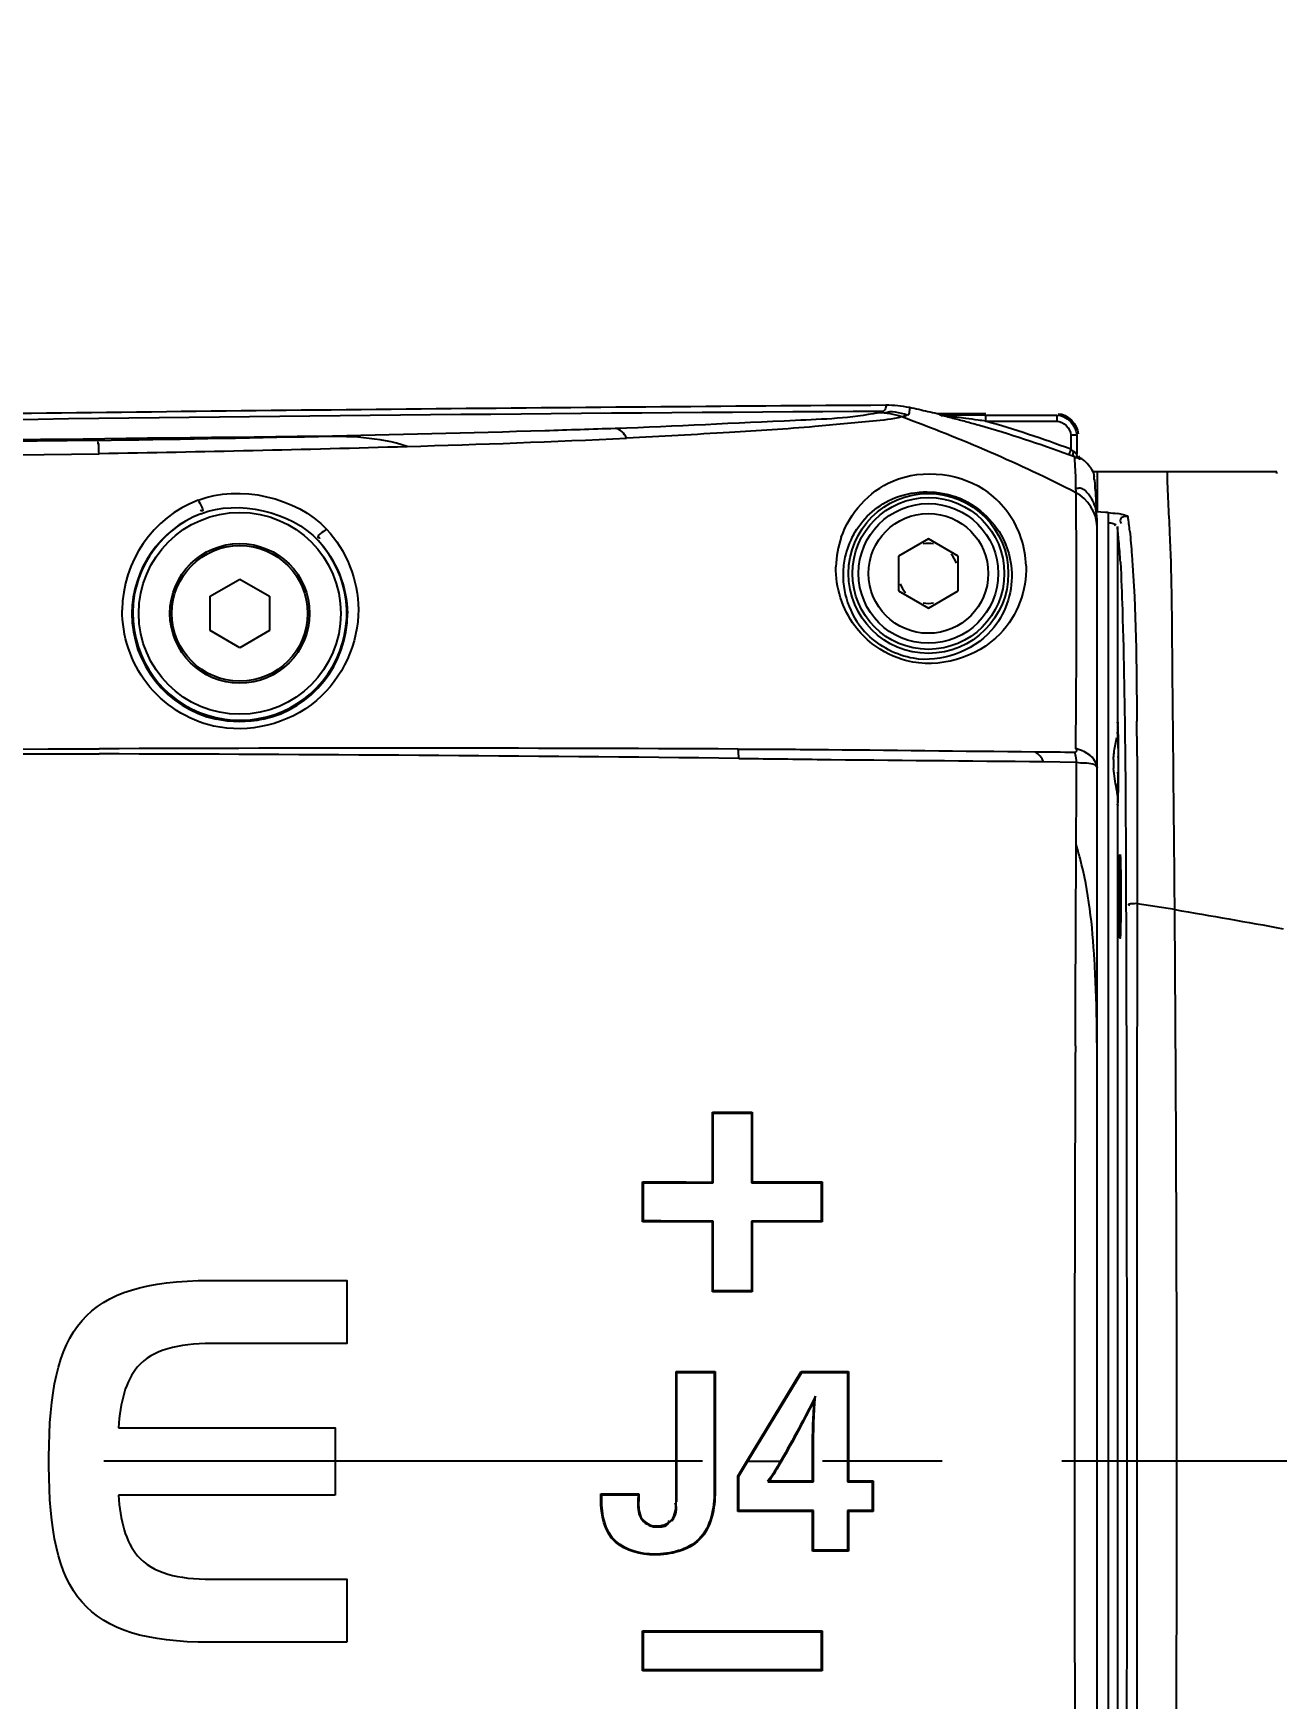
# Model space of a CAD drawing. Header units: millimetres. Extents: x 4086 to 8300, y 123 to 1549.
# Drawn here: x 7658.06 to 7673.64, y 1225.53 to 1246.4 of the extents above; entities that cross this region are included whole.
import ezdxf

# ---------------------------------------------------------------- set-up
doc = ezdxf.new("R2010")
doc.units = ezdxf.units.MM
doc.linetypes.add('CENTER', pattern=[0.6, 0.375, -0.075, 0.075, -0.075])
for name, color, linetype in [('中心线', 7, 'Continuous'), ('外形图', 7, 'Continuous'), ('尺寸标注', 7, 'Continuous'), ('运动范围', 7, 'Continuous')]:
    doc.layers.add(name, color=color, linetype=linetype)
doc.styles.add('思源黑', font='SourceHanSansCN-Normal.ttf')
doc.dimstyles.new('尺寸标注_1_4比例', dxfattribs={"dimtxt": 7, "dimasz": 6, "dimexe": 2, "dimexo": 1.5, "dimgap": 1, "dimtad": 1, "dimdec": 1, "dimlfac": 4, "dimdsep": 46, "dimtxsty": '思源黑', "dimcen": 0.09, "dimadec": 0, "dimazin": 0, "dimtp": 0.01, "dimtm": 0.01, "dimtfac": 1, "dimtdec": 1, "dimtofl": 0, "dimtmove": 0, "dimatfit": 3, "dimfxl": 1, "dimtolj": 1, "dimarcsym": 0})

# ---------------------------------------------------------------- blocks, each defined once
blk = doc.blocks.new('*D979')
at = {"layer": 'Defpoints', "color": 0}
for p in [(7610.4, 1344.288), (7715.4, 1247.025), (7610.4, 1243.103)]:
    blk.add_point(p, dxfattribs=at)
at = {"layer": '尺寸标注', "color": 0, "lineweight": -2}
for p, q in [((7610.4, 1244.603), (7610.4, 1346.288)), ((7715.4, 1248.525), (7715.4, 1346.288)), ((7709.4, 1344.288), (7616.4, 1344.288))]:
    blk.add_line(p, q, dxfattribs=at)
at = {"layer": '尺寸标注', "color": 0}
for points in [[(7616.4, 1345.288), (7616.4, 1343.288), (7610.4, 1344.288)], [(7709.4, 1343.288), (7709.4, 1345.288), (7715.4, 1344.288)]]:
    blk.add_solid(points, dxfattribs=at)
at = {"layer": '尺寸标注', "color": 0, "insert": (7662.9, 1348.912), "char_height": 7, "attachment_point": 5, "style": '思源黑'}
blk.add_mtext('\\A1;420', dxfattribs=at)
blk = doc.blocks.new('*D986')
at = {"layer": 'Defpoints', "color": 0}
for p in [(7460.272, 1323.983), (7715.4, 1323.983), (7637.619, 925.251)]:
    blk.add_point(p, dxfattribs=at)
at = {"layer": '尺寸标注', "color": 0, "lineweight": -2}
for p, q in [((7713.9, 1323.983), (7458.272, 1323.983)), ((7460.272, 931.251), (7460.272, 1317.983)), ((7636.119, 925.251), (7458.272, 925.251))]:
    blk.add_line(p, q, dxfattribs=at)
at = {"layer": '尺寸标注', "color": 0}
for points in [[(7461.272, 1317.983), (7459.272, 1317.983), (7460.272, 1323.983)], [(7459.272, 931.251), (7461.272, 931.251), (7460.272, 925.251)]]:
    blk.add_solid(points, dxfattribs=at)
at = {"layer": '尺寸标注', "color": 0, "insert": (7455.648, 1124.617), "char_height": 7, "attachment_point": 5, "rotation": 90, "style": '思源黑'}
blk.add_mtext('\\A1;1594.9', dxfattribs=at)

msp = doc.modelspace()

# ---------------------------------------------------------------- linework, layer by layer
at = {"layer": '中心线', "linetype": 'CENTER', "ltscale": 20}
msp.add_line((7738.4473, 1228.5081), (7582.2503, 1228.5081), dxfattribs=at)
at = {"layer": '外形图'}
for p, q in [((7669.9929, 1241.6331), (7669.3846, 1241.6331)), ((7669.3906, 1241.6313), (7669.3846, 1241.6331)), ((7669.5066, 1241.6156), (7669.4434, 1241.615)), ((7669.5217, 1241.6158), (7669.5066, 1241.6156)), ((7669.907, 1241.6169), (7669.7657, 1241.6167)), ((7669.9929, 1241.6169), (7669.907, 1241.6169)), ((7669.9929, 1241.5419), (7669.9929, 1241.6169)), ((7669.9929, 1241.6169), (7670.8842, 1241.6169)), ((7670.8842, 1241.6169), (7670.8842, 1241.5419)), ((7669.4434, 1241.615), (7669.4363, 1241.6147)), ((7669.9914, 1241.5419), (7670.8842, 1241.5419)), ((7671.0592, 1241.367), (7671.0592, 1241.1896)), ((7671.1341, 1241.367), (7671.0592, 1241.367)), ((7671.1341, 1241.367), (7671.1341, 1241.1289)), ((7671.0592, 1241.1896), (7671.033, 1241.1194)), ((7671.1039, 1241.0932), (7671.033, 1241.1194)), ((7671.0948, 1241.1632), (7671.0592, 1241.1896)), ((7671.1807, 1241.073), (7671.184, 1241.0748)), ((7671.184, 1241.0748), (7671.1851, 1241.0753)), ((7672.27, 1240.9075), (7671.3387, 1240.9074)), ((7671.3387, 1240.9073), (7671.3389, 1240.9074)), ((7671.3878, 1240.9075), (7671.3878, 1240.8394)), ((7671.3878, 1240.8394), (7671.3893, 1240.6891)), ((7673.6378, 1240.9078), (7672.27, 1240.9075)), ((7673.6378, 1240.9073), (7673.6378, 1240.9078)), ((7673.638, 1240.8839), (7673.6378, 1240.9073)), ((7671.3893, 1240.6891), (7671.3874, 1240.4151)), ((7671.3846, 1240.3547), (7671.3753, 1240.4106)), ((7671.3753, 1240.4106), (7671.4919, 1240.4019)), ((7671.3874, 1240.4151), (7671.3868, 1240.4097)), ((7671.4919, 1240.4019), (7671.5253, 1240.3994)), ((7671.5253, 1240.3983), (7671.5253, 1216.617)), ((7671.3878, 1240.3008), (7671.3846, 1240.3547)), ((7671.3878, 1216.718), (7671.3878, 1240.3008)), ((7671.6421, 1240.22), (7671.6421, 1237.6551)), ((7669.2753, 1240.0661), (7668.9003, 1239.8496)), ((7669.6503, 1239.8496), (7669.2753, 1240.0661)), ((7668.9003, 1239.8496), (7668.9003, 1239.4166)), ((7669.6503, 1239.4166), (7669.6503, 1239.8496)), ((7660.2779, 1239.3481), (7660.6503, 1239.5631)), ((7660.6503, 1239.5631), (7661.0227, 1239.3481)), ((7660.2779, 1238.9181), (7660.2779, 1239.3481)), ((7661.0227, 1239.3481), (7661.0227, 1238.9181)), ((7668.9003, 1239.4166), (7669.2753, 1239.2001)), ((7669.2753, 1239.2001), (7669.6503, 1239.4166)), ((7660.6503, 1238.7031), (7660.2779, 1238.9181)), ((7661.0227, 1238.9181), (7660.6503, 1238.7031)), ((7670.7178, 1237.2749), (7671.1309, 1237.2702)), ((7671.1294, 1237.1967), (7671.1295, 1237.2697)), ((7671.6569, 1237.3602), (7671.6567, 1237.3954)), ((7671.657, 1237.3243), (7671.6569, 1237.3602)), ((7671.129, 1236.9263), (7671.1294, 1237.1967)), ((7671.8902, 1237.1869), (7671.8905, 1237.0173)), ((7671.1279, 1236.2347), (7671.129, 1236.9263)), ((7671.6421, 1236.8469), (7671.6421, 1220.1697)), ((7671.8903, 1235.8304), (7671.8901, 1235.4953)), ((7671.8901, 1235.4953), (7671.8898, 1235.1159)), ((7672.3612, 1235.4225), (7671.8901, 1235.4953)), ((7666.5696, 1232.8831), (7666.5809, 1232.8721)), ((7666.5696, 1232.8831), (7667.0696, 1232.8831)), ((7666.5696, 1232.0081), (7666.5696, 1232.8831)), ((7666.5808, 1231.9971), (7666.5809, 1232.8721)), ((7666.5809, 1232.8721), (7667.0587, 1232.872)), ((7667.0696, 1232.8831), (7667.0587, 1232.872)), ((7667.0587, 1232.872), (7667.0587, 1231.997)), ((7667.0696, 1232.8831), (7667.0696, 1232.0081)), ((7665.6946, 1232.0081), (7665.7058, 1231.9971)), ((7665.6946, 1231.5081), (7665.6946, 1232.0081)), ((7665.7057, 1231.5191), (7665.7058, 1231.9971)), ((7665.7058, 1231.9971), (7666.5808, 1231.9971)), ((7666.5696, 1232.0081), (7666.5808, 1231.9971)), ((7667.0696, 1232.0081), (7667.0587, 1231.997)), ((7667.0587, 1231.997), (7667.9336, 1231.997)), ((7667.0696, 1232.0081), (7667.9446, 1232.0081)), ((7667.9446, 1232.0081), (7667.9336, 1231.997)), ((7667.9336, 1231.997), (7667.9336, 1231.5193)), ((7667.9446, 1232.0081), (7667.9446, 1231.5081)), ((7665.6946, 1231.5081), (7665.7057, 1231.5191)), ((7666.5696, 1231.5081), (7666.5808, 1231.5192)), ((7666.5696, 1230.6331), (7666.5696, 1231.5081)), ((7666.5808, 1230.6442), (7666.5808, 1231.5192)), ((7667.9336, 1231.5193), (7667.0587, 1231.5192)), ((7667.0696, 1231.5081), (7667.0587, 1231.5192)), ((7667.0587, 1231.5192), (7667.0587, 1230.6442)), ((7667.0696, 1231.5081), (7667.0696, 1230.6331)), ((7667.9446, 1231.5081), (7667.9336, 1231.5193)), ((7666.5696, 1230.6331), (7666.5808, 1230.6442)), ((7667.0696, 1230.633), (7666.5696, 1230.6332)), ((7667.0587, 1230.644), (7666.5808, 1230.6444)), ((7667.0696, 1230.6331), (7667.0587, 1230.6442)), ((7666.1154, 1229.6331), (7666.1265, 1229.6221)), ((7666.1154, 1229.6331), (7666.6042, 1229.6331)), ((7666.1154, 1228.5081), (7666.1154, 1229.6331)), ((7666.1265, 1229.6222), (7666.5933, 1229.622)), ((7666.1265, 1228.5081), (7666.1265, 1229.6221)), ((7666.6042, 1229.6331), (7666.5933, 1229.6221)), ((7666.5933, 1229.6221), (7666.5933, 1228.5081)), ((7666.6042, 1229.6331), (7666.6042, 1228.5081)), ((7667.0013, 1228.5081), (7667.6822, 1229.6331)), ((7667.0144, 1228.5081), (7667.6887, 1229.622)), ((7667.6822, 1229.6332), (7668.2729, 1229.633)), ((7667.6822, 1229.6331), (7667.6887, 1229.622)), ((7667.6887, 1229.6222), (7668.2619, 1229.6217)), ((7668.2729, 1229.6331), (7668.2619, 1229.6219)), ((7668.2619, 1229.6219), (7668.2619, 1228.5081)), ((7668.2729, 1229.6331), (7668.2729, 1228.5081)), ((7667.8452, 1229.2696), (7667.8601, 1229.3227)), ((7666.5933, 1228.5081), (7666.5934, 1228.1305)), ((7666.6042, 1228.5081), (7666.6043, 1228.1305)), ((7666.8894, 1228.3232), (7667.0013, 1228.5081)), ((7666.9006, 1228.3201), (7667.0144, 1228.5081)), ((7667.0144, 1228.5081), (7667.4221, 1228.5081)), ((7667.8232, 1228.6601), (7667.8346, 1228.6601)), ((7667.8232, 1228.5081), (7667.8232, 1228.6601)), ((7667.8233, 1228.2621), (7667.8232, 1228.5081)), ((7667.8346, 1228.5081), (7667.8346, 1228.6601)), ((7667.8346, 1228.251), (7667.8346, 1228.5081)), ((7668.2619, 1228.5081), (7668.262, 1228.2509)), ((7668.2729, 1228.5081), (7668.273, 1228.2621)), ((7666.8894, 1228.3232), (7666.9006, 1228.3201)), ((7667.2842, 1228.2621), (7667.2638, 1228.251)), ((7667.2842, 1228.2621), (7667.8232, 1228.2621)), ((7667.8232, 1228.2621), (7667.8346, 1228.251)), ((7668.2729, 1228.2621), (7668.2619, 1228.2509)), ((7668.2729, 1228.2621), (7668.5832, 1228.2621)), ((7668.5832, 1228.2621), (7668.5722, 1228.2509)), ((7665.1721, 1228.0991), (7665.65, 1228.0992)), ((7665.1721, 1228.0286), (7665.1721, 1228.0991)), ((7665.1721, 1228.0991), (7665.1832, 1228.0882)), ((7665.1832, 1228.0286), (7665.1832, 1228.0882)), ((7665.1832, 1228.0881), (7665.6387, 1228.0882)), ((7665.6387, 1228.0881), (7665.636, 1228.0197)), ((7665.65, 1228.0991), (7665.6387, 1228.0881)), ((7665.65, 1228.0991), (7665.6469, 1228.0192)), ((7666.6042, 1228.1305), (7666.5933, 1228.1305)), ((7667.2638, 1228.251), (7667.8346, 1228.251)), ((7668.2619, 1228.2509), (7668.5722, 1228.2509)), ((7665.1721, 1228.0286), (7665.1832, 1228.0286)), ((7665.6469, 1228.0192), (7665.636, 1228.0197)), ((7666.1154, 1228.002), (7666.1265, 1228.002)), ((7666.8894, 1227.8798), (7666.9006, 1227.8909)), ((7667.8232, 1227.8799), (7666.8894, 1227.8797)), ((7667.8346, 1227.891), (7666.9006, 1227.8908)), ((7667.8232, 1227.8798), (7667.8346, 1227.8909)), ((7667.8232, 1227.3831), (7667.8232, 1227.8798)), ((7667.8346, 1227.3942), (7667.8346, 1227.8909)), ((7668.5722, 1227.8911), (7668.2619, 1227.8909)), ((7668.2729, 1227.8798), (7668.2619, 1227.891)), ((7668.2619, 1227.891), (7668.2619, 1227.3943)), ((7668.2729, 1227.8798), (7668.2729, 1227.3831)), ((7668.5832, 1227.8798), (7668.2729, 1227.8797)), ((7668.5832, 1227.8798), (7668.5722, 1227.891)), ((7665.8584, 1227.698), (7665.8584, 1227.687)), ((7666.0554, 1227.7689), (7666.0638, 1227.7617)), ((7665.3554, 1227.4959), (7665.3628, 1227.5042)), ((7666.4103, 1227.5284), (7666.4026, 1227.5361)), ((7665.8459, 1227.3345), (7665.8459, 1227.3455)), ((7667.8232, 1227.3831), (7667.8346, 1227.3942)), ((7668.2729, 1227.3832), (7667.8232, 1227.383)), ((7668.2619, 1227.3944), (7667.8346, 1227.3941)), ((7668.2729, 1227.3831), (7668.2619, 1227.3943)), ((7665.6946, 1226.3831), (7665.7057, 1226.3721)), ((7665.6946, 1225.8831), (7665.6946, 1226.3831)), ((7667.9446, 1226.3831), (7667.9336, 1226.3719)), ((7667.9446, 1226.3831), (7667.9446, 1225.8831)), ((7665.7057, 1225.8941), (7665.7057, 1226.3721)), ((7665.7057, 1226.3721), (7667.9336, 1226.3719)), ((7667.9336, 1226.3719), (7667.9336, 1225.8942)), ((7665.6946, 1225.8831), (7665.7057, 1225.8941)), ((7667.9336, 1225.8942), (7665.7057, 1225.8941)), ((7667.9446, 1225.8831), (7667.9336, 1225.8942))]:
    msp.add_line(p, q, dxfattribs=at)
for points in [[(7669.4696, 1241.6154), (7669.4417, 1241.6153), (7669.4341, 1241.6146)], [(7669.5219, 1241.6032), (7669.519, 1241.6075), (7669.5159, 1241.6109), (7669.5126, 1241.6134), (7669.5093, 1241.615), (7669.506, 1241.6156)], [(7669.4372, 1241.6135), (7669.4617, 1241.6103), (7669.4907, 1241.607), (7669.5219, 1241.6032)], [(7671.1039, 1241.0931), (7671.1005, 1241.0951), (7671.0975, 1241.0981), (7671.0949, 1241.1018), (7671.0928, 1241.1064), (7671.0912, 1241.1118), (7671.0901, 1241.1178), (7671.0896, 1241.1244), (7671.0896, 1241.1315), (7671.0901, 1241.1391), (7671.0911, 1241.147), (7671.0927, 1241.155), (7671.0948, 1241.1632)], [(7671.1241, 1241.1382), (7671.1199, 1241.1422), (7671.1148, 1241.1468), (7671.1089, 1241.152), (7671.1022, 1241.1576), (7671.0948, 1241.1632)], [(7671.1341, 1241.1289), (7671.1338, 1241.129), (7671.133, 1241.1296), (7671.1318, 1241.1308), (7671.1299, 1241.1326), (7671.1241, 1241.1382)], [(7671.1711, 1241.0643), (7671.1646, 1241.0686), (7671.1586, 1241.0735), (7671.1531, 1241.0791), (7671.1483, 1241.0851), (7671.1441, 1241.0917), (7671.1405, 1241.0986), (7671.1378, 1241.1059), (7671.1358, 1241.1135), (7671.1346, 1241.1212), (7671.1341, 1241.1289)], [(7671.1576, 1241.1065), (7671.1616, 1241.099), (7671.1665, 1241.0921), (7671.1721, 1241.0858), (7671.1783, 1241.0802), (7671.1851, 1241.0753)], [(7671.1099, 1237.3943), (7671.1127, 1237.3945), (7671.1158, 1237.395), (7671.119, 1237.396), (7671.122, 1237.3976), (7671.1249, 1237.3996), (7671.1276, 1237.402), (7671.13, 1237.4046), (7671.1319, 1237.4073), (7671.1335, 1237.41), (7671.1346, 1237.4125), (7671.1354, 1237.4149), (7671.1359, 1237.417), (7671.1362, 1237.4191), (7671.1361, 1237.421), (7671.1357, 1237.4228), (7671.135, 1237.4245), (7671.134, 1237.4261), (7671.1328, 1237.4276), (7671.1313, 1237.4292), (7671.1294, 1237.4308), (7671.1273, 1237.4324), (7671.1252, 1237.4339), (7671.1232, 1237.4355), (7671.1217, 1237.4371), (7671.1207, 1237.4386), (7671.1181, 1237.439)]]:
    msp.add_lwpolyline(points, dxfattribs=at)
for centre, radius in [((7669.2753, 1239.6331), 1.0009), ((7669.2753, 1239.6331), 0.9509), ((7660.6503, 1239.1331), 1.265), ((7669.2753, 1239.6331), 0.875), ((7669.2753, 1239.6331), 0.75), ((7660.6503, 1239.1331), 0.875), ((7660.6503, 1239.1331), 0.85)]:
    msp.add_circle(centre, radius, dxfattribs=at)
for centre, radius, start, end in [((7677.6062, -253.0774), 1494.7681, 90.341012, 91.2682427), ((7681.4617, -639.0366), 1880.8205, 90.3875275, 90.7535177), ((7668.75, 1240.3444), 1.3964, 78.05217, 90.38512), ((7665.9332, 1227.0549), 14.9812, 77.13211, 78.03469), ((7665.9317, 1227.0484), 14.9878, 76.68089, 77.13213), ((7669.841, 1190.405), 51.2118, 90.08426, 90.35721), ((7662.1244, 1222.9422), 19.8592, 63.05341, 69.9236), ((7665.7021, 1226.641), 15.4317, 75.35384, 76.00094), ((7666.564, 1217.1072), 24.6739, 82.59454, 83.11475), ((7665.8788, 1227.3262), 14.7241, 74.70609, 75.34481), ((7666.0932, 1213.4624), 28.349, 82.28209, 82.60047), ((7665.8292, 1227.1424), 14.9144, 74.09554, 74.70844), ((7666.0293, 1212.984), 28.8317, 82.09834, 82.28393), ((7665.8477, 1227.2069), 14.8473, 69.55927, 74.09612), ((7665.8476, 1227.1894), 14.9388, 69.58249, 73.89612), ((7650.002, 1817.2422), 576.0097, 270.881896, 271.1572514), ((7653.0566, 1581.0641), 339.9777, 270.982764, 271.633223), ((7658.6046, 1388.3129), 147.1467, 271.612938, 272.684157), ((7670.9518, 1240.7077), 0.4354, 53.80277, 57.59139), ((7669.9346, 1240.655), 1.4281, 6.91611, 7.61508), ((7669.6089, 1240.6155), 1.7562, 6.2584, 6.91583), ((7669.2476, 1239.5712), 1.0862, 60.9178, 71.0277), ((7669.3039, 1239.6944), 1.1954, 18.9582, 52.84168), ((7670.9151, 1240.3236), 0.4727, 24.08363, 37.62194), ((7667.4116, 1240.4149), 3.9628, 3.96803, 4.47834), ((7660.6677, 1239.1638), 1.4896, 111.20114, 179.56047), ((7660.6459, 1239.1244), 1.3466, 110.95383, 179.62905), ((7660.6503, 1239.1331), 1.34, 111.26239, 42.93711), ((7670.9135, 1240.3233), 0.4743, 10.50228, 24.03502), ((7671.5514, 1239.6673), 0.7228, 79.43911, 82.48745), ((7665.9979, 1239.5436), 5.6846, 5.94396, 6.83416), ((7666.0688, 1239.5991), 5.7563, 6.53919, 7.42859), ((7664.2608, 1239.3931), 7.5761, 5.84123, 6.53022), ((7669.3319, 1239.6896), 1.2143, 160.84502, 178.70273), ((7669.2564, 1239.6119), 1.0507, 151.16317, 167.51543), ((7669.2753, 1239.6331), 0.375, 79.9994, 100.0006), ((7669.2988, 1239.6941), 1.2003, 1.58086, 18.89229), ((7665.7518, 1239.5202), 5.9318, 5.05404, 5.92234), ((7662.2579, 1239.2219), 9.4384, 3.35862, 4.98914), ((7669.2584, 1239.6125), 1.0525, 167.56747, 178.87686), ((7669.2753, 1239.6331), 0.375, 19.99941, 40.0006), ((7669.2636, 1239.6135), 1.0576, 178.93657, 224.79984), ((7669.2753, 1239.6331), 0.375, 199.99941, 220.0006), ((7660.6493, 1239.1246), 1.3499, 179.63779, 257.34199), ((7660.6506, 1239.122), 1.3472, 282.32054, 0.47198), ((7669.2753, 1239.6331), 0.375, 259.9994, 280.0006), ((7593.684, 1237.0619), 78.2062, 0.207772, 0.529173), ((7662.5409, 327.0085), 910.4349, 89.7260346, 90.2299006), ((7656.5454, 332.9283), 904.4468, 89.3440338, 89.8516134), ((7665.3208, 1237.2981), 1.5793, 0.64233, 4.90005), ((7670.4766, 1237.2256), 0.6558, 3.84057, 8.41426), ((7672.7051, 1237.2513), 1.1121, 177.45065, 183.16276), ((7666.9678, 1234.9635), 4.3487, 14.68805, 16.99903), ((12383.4967, 1228.451), 4711.6117, 179.9189502, 180.0834819), ((7646.1013, 1233.5948), 25.2865, 359.91332, 0.90871), ((9074.3828, 1227.9572), 1403.2784, 179.7648667, 179.9775065), ((9070.6068, 1229.0481), 1399.5025, 180.0221064, 180.2353213)]:
    msp.add_arc(centre, radius, start, end, dxfattribs=at)
msp.add_ellipse((7671.677, 1235.588), major_axis=(0, 0.525), ratio=0.0174551, dxfattribs=at)
for points, knots in [([(7668.6488, 1241.6463), (7668.3082, 1241.5771), (7667.2022, 1241.5366), (7666.1066, 1241.4754), (7665.3543, 1241.449)], [0, 0, 0, 0, 0.3159141, 1, 1, 1, 1]), ([(7668.7149, 1241.6643), (7668.7073, 1241.6603), (7668.6852, 1241.6536), (7668.6629, 1241.6489), (7668.6488, 1241.6463)], [0, 0, 0, 0, 0.372709, 1, 1, 1, 1]), ([(7668.7406, 1241.7408), (7668.7471, 1241.7408), (7668.7379, 1241.6956), (7668.7296, 1241.674), (7668.7098, 1241.6642)], [0, 0, 0, 0, 0.2244462, 1, 1, 1, 1]), ([(7669.0099, 1241.6162), (7669.0012, 1241.612), (7668.9786, 1241.6038), (7668.9554, 1241.5978), (7668.9416, 1241.5947)], [0, 0, 0, 0, 0.4070332, 1, 1, 1, 1]), ([(7669.037, 1241.711), (7669.0381, 1241.7007), (7669.0365, 1241.669), (7669.0363, 1241.6255), (7669.0164, 1241.614)], [0, 0, 0, 0, 0.3111172, 1, 1, 1, 1]), ([(7669.4289, 1241.6147), (7669.4235, 1241.616), (7669.413, 1241.627), (7669.3986, 1241.6289), (7669.3906, 1241.6313)], [0, 0, 0, 0, 0.4020787, 1, 1, 1, 1]), ([(7665.3543, 1241.449), (7665.0604, 1241.4388), (7663.821, 1241.3993), (7662.5813, 1241.3698), (7661.6356, 1241.35)], [0, 0, 0, 0, 0.2371347, 1, 1, 1, 1]), ([(7668.9415, 1241.5947), (7668.8231, 1241.5654), (7668.4584, 1241.5288), (7667.741, 1241.46), (7666.7121, 1241.3903), (7665.9256, 1241.3534), (7665.4956, 1241.3276)], [0, 0, 0, 0, 0.1058631, 0.3166384, 0.626253, 1, 1, 1, 1]), ([(7669.4363, 1241.6147), (7669.4346, 1241.6146), (7669.4322, 1241.6145), (7669.4297, 1241.6145), (7669.4289, 1241.6147)], [0, 0, 0, 0, 0.6663753, 1, 1, 1, 1]), ([(7661.6356, 1241.35), (7658.7796, 1241.3202), (7653.0679, 1241.247), (7644.501, 1241.0826), (7635.9359, 1240.8478), (7628.8002, 1240.5868), (7623.0943, 1240.3209), (7618.8147, 1240.1131), (7615.2531, 1239.8783), (7612.3997, 1239.725), (7609.5574, 1239.5746), (7605.9712, 1238.9829), (7602.3524, 1236.4631), (7599.9263, 1232.8286), (7599.073, 1228.5273), (7599.913, 1224.2288), (7602.3186, 1220.5677), (7605.3445, 1218.507), (7608.0797, 1217.6375), (7610.219, 1217.3997), (7612.3596, 1217.3225), (7614.4982, 1217.1747), (7616.6353, 1217.0347), (7619.4869, 1216.8779), (7623.0524, 1216.695), (7628.7587, 1216.4323), (7635.8942, 1216.1693), (7644.4594, 1215.9347), (7653.0262, 1215.7698), (7658.738, 1215.6965), (7661.594, 1215.6666)], [0, 0, 0, 0, 0.0625338, 0.1250675, 0.1876012, 0.2501348, 0.2814019, 0.3126679, 0.3439382, 0.3595646, 0.3751969, 0.4064019, 0.4376042, 0.4687717, 0.4999496, 0.5311281, 0.5623056, 0.5934882, 0.6091533, 0.6247704, 0.6404361, 0.6560705, 0.6716955, 0.6873296, 0.7185989, 0.7498649, 0.8123988, 0.8749325, 0.9374662, 1, 1, 1, 1]), ([(7658.8878, 1241.1364), (7658.8868, 1241.1572), (7658.8814, 1241.2036), (7658.8889, 1241.2439), (7658.8715, 1241.2851), (7658.871, 1241.2624), (7658.8703, 1241.255)], [0, 0, 0, 0, 0.3818492, 0.8139308, 0.8646654, 1, 1, 1, 1]), ([(7658.8881, 1241.1299), (7655.222, 1241.0747), (7645.4664, 1240.9448), (7635.7131, 1240.6644), (7629.628, 1240.4234)], [0, 0, 0, 0, 0.3758127, 1, 1, 1, 1]), ([(7671.1334, 1241.0813), (7671.1288, 1241.0829), (7671.1188, 1241.0863), (7671.1087, 1241.0895), (7671.1031, 1241.0911)], [0, 0, 0, 0, 0.45545, 1, 1, 1, 1]), ([(7671.1039, 1241.0932), (7671.1051, 1241.0765), (7671.1112, 1240.9625), (7671.1202, 1240.8484), (7671.1184, 1240.751)], [0, 0, 0, 0, 0.1469182, 1, 1, 1, 1]), ([(7671.1711, 1241.0643), (7671.1692, 1241.0621), (7671.1553, 1241.0789), (7671.1436, 1241.0776), (7671.1334, 1241.0813)], [0, 0, 0, 0, 0.2136875, 1, 1, 1, 1]), ([(7671.1711, 1241.0643), (7671.1726, 1241.066), (7671.1756, 1241.0692), (7671.179, 1241.0719), (7671.1807, 1241.073)], [0, 0, 0, 0, 0.5325806, 1, 1, 1, 1]), ([(7668.1848, 1240.0881), (7668.2892, 1240.3879), (7668.8235, 1241.0054), (7669.7056, 1240.8899), (7670.026, 1240.6471)], [0, 0, 0, 0, 0.4412977, 1, 1, 1, 1]), ([(7671.3389, 1240.9074), (7671.336, 1240.9063), (7671.3433, 1240.8947), (7671.343, 1240.8885), (7671.344, 1240.8835)], [0, 0, 0, 0, 0.381395, 1, 1, 1, 1]), ([(7671.344, 1240.8835), (7671.3452, 1240.8774), (7671.3473, 1240.8643), (7671.3492, 1240.8512), (7671.3501, 1240.8442)], [0, 0, 0, 0, 0.4715261, 1, 1, 1, 1]), ([(7671.3546, 1240.8069), (7671.356, 1240.794), (7671.3588, 1240.7665), (7671.3611, 1240.7389), (7671.3623, 1240.7243)], [0, 0, 0, 0, 0.4701042, 1, 1, 1, 1]), ([(7672.3612, 1235.4225), (7672.3535, 1236.498), (7672.333, 1238.0725), (7672.3241, 1239.9016), (7672.2708, 1240.6536), (7672.27, 1240.9074)], [0, 0, 0, 0, 0.5881603, 0.8611773, 1, 1, 1, 1]), ([(7668.336, 1240.1187), (7668.4417, 1240.3101), (7668.8183, 1240.6652), (7669.3538, 1240.6834), (7669.6008, 1240.5984)], [0, 0, 0, 0, 0.455664, 1, 1, 1, 1]), ([(7671.1184, 1240.751), (7671.1175, 1240.7344), (7671.1182, 1240.699), (7671.122, 1240.6639), (7671.1238, 1240.6453)], [0, 0, 0, 0, 0.4696714, 1, 1, 1, 1]), ([(7671.1238, 1240.6453), (7671.1234, 1240.6156), (7671.1237, 1240.4022), (7671.124, 1240.1888), (7671.1253, 1240.0051)], [0, 0, 0, 0, 0.1391727, 1, 1, 1, 1]), ([(7671.2896, 1240.6122), (7671.2627, 1240.6471), (7671.2197, 1240.7072), (7671.1534, 1240.701), (7671.1359, 1240.6964)], [0, 0, 0, 0, 0.7099786, 1, 1, 1, 1]), ([(7671.3649, 1240.6891), (7671.3662, 1240.6697), (7671.3721, 1240.5767), (7671.3766, 1240.4835), (7671.3799, 1240.4098)], [0, 0, 0, 0, 0.2084874, 1, 1, 1, 1]), ([(7660.129, 1240.5525), (7660.1506, 1240.5097), (7660.2235, 1240.3933), (7660.1605, 1240.4204), (7660.1562, 1240.4256)], [0, 0, 0, 0, 0.8766547, 1, 1, 1, 1]), ([(7669.7756, 1240.5205), (7669.8293, 1240.4906), (7669.9908, 1240.3821), (7670.1204, 1240.2296), (7670.1855, 1240.1142)], [0, 0, 0, 0, 0.3166184, 1, 1, 1, 1]), ([(7671.6839, 1240.3779), (7671.7065, 1240.3736), (7671.7334, 1240.3651), (7671.7755, 1240.3536), (7671.7768, 1240.3434)], [0, 0, 0, 0, 0.6893654, 1, 1, 1, 1]), ([(7661.7384, 1240.1875), (7661.6993, 1240.1585), (7661.5816, 1240.0861), (7661.6514, 1240.08), (7661.6578, 1240.0828)], [0, 0, 0, 0, 0.8741353, 1, 1, 1, 1]), ([(7671.5253, 1240.272), (7671.5509, 1240.2677), (7671.5732, 1240.2653), (7671.6288, 1240.2448), (7671.6078, 1240.2362), (7671.6013, 1240.2348)], [0, 0, 0, 0, 0.6595123, 0.8317371, 1, 1, 1, 1]), ([(7671.7768, 1240.3434), (7671.7481, 1240.3455), (7671.6799, 1240.3538), (7671.6733, 1240.276), (7671.6885, 1240.2579)], [0, 0, 0, 0, 0.5489056, 1, 1, 1, 1]), ([(7671.7975, 1240.1641), (7671.8077, 1240.0643), (7671.877, 1239.2732), (7671.8804, 1238.4779), (7671.8869, 1237.7842)], [0, 0, 0, 0, 0.1262861, 1, 1, 1, 1]), ([(7671.1267, 1239.7956), (7671.1275, 1239.6406), (7671.1302, 1238.855), (7671.1222, 1238.0695), (7671.1181, 1237.439)], [0, 0, 0, 0, 0.1973931, 1, 1, 1, 1]), ([(7671.6801, 1239.7749), (7671.6921, 1239.5754), (7671.7423, 1238.1408), (7671.7457, 1236.7055), (7671.7502, 1235.4702)], [0, 0, 0, 0, 0.1392783, 1, 1, 1, 1]), ([(7668.5725, 1238.7532), (7668.4909, 1238.8173), (7668.2336, 1239.0778), (7668.1123, 1239.4578), (7668.1179, 1239.7171)], [0, 0, 0, 0, 0.2858289, 1, 1, 1, 1]), ([(7670.4987, 1239.7272), (7670.5068, 1239.4236), (7670.2418, 1238.676), (7669.3986, 1238.4368), (7669.0066, 1238.5384)], [0, 0, 0, 0, 0.4285906, 1, 1, 1, 1]), ([(7670.3194, 1239.6331), (7670.3269, 1239.3796), (7670.1167, 1238.7509), (7669.4278, 1238.5116), (7669.0877, 1238.5697)], [0, 0, 0, 0, 0.423698, 1, 1, 1, 1]), ([(7660.3221, 1237.7211), (7659.9985, 1237.7952), (7659.3942, 1238.1783), (7659.1755, 1238.8534), (7659.1782, 1239.1752)], [0, 0, 0, 0, 0.5077336, 1, 1, 1, 1]), ([(7662.1357, 1239.1833), (7662.1371, 1238.7639), (7661.7393, 1237.8556), (7660.7534, 1237.6225), (7660.3221, 1237.7211)], [0, 0, 0, 0, 0.4866858, 1, 1, 1, 1]), ([(7671.6479, 1237.776), (7671.6377, 1237.7767), (7671.6557, 1237.7096), (7671.6428, 1237.6851), (7671.6421, 1237.6551)], [0, 0, 0, 0, 0.255375, 1, 1, 1, 1]), ([(7671.642, 1237.652), (7671.6412, 1237.6296), (7671.6502, 1237.5219), (7671.6512, 1237.4141), (7671.6503, 1237.3286)], [0, 0, 0, 0, 0.2076424, 1, 1, 1, 1]), ([(7671.6536, 1237.6629), (7671.653, 1237.6909), (7671.6409, 1237.7159), (7671.6576, 1237.7753), (7671.6479, 1237.776)], [0, 0, 0, 0, 0.7421454, 1, 1, 1, 1]), ([(7671.6567, 1237.3954), (7671.6564, 1237.4661), (7671.6557, 1237.5553), (7671.654, 1237.6444), (7671.6536, 1237.6629)], [0, 0, 0, 0, 0.7925702, 1, 1, 1, 1]), ([(7617.9997, 1236.5525), (7624.8102, 1236.8427), (7638.4376, 1237.2866), (7652.0712, 1237.4151), (7658.8878, 1237.436)], [0, 0, 0, 0, 0.5000004, 1, 1, 1, 1]), ([(7618.0416, 1236.4715), (7624.8449, 1236.766), (7638.4582, 1237.2037), (7652.078, 1237.3844), (7658.8878, 1237.372)], [0, 0, 0, 0, 0.4999997, 1, 1, 1, 1]), ([(7666.8943, 1237.433), (7667.2129, 1237.4321), (7668.4529, 1237.4244), (7669.6928, 1237.4083), (7670.6141, 1237.399)], [0, 0, 0, 0, 0.2569433, 1, 1, 1, 1]), ([(7666.9, 1237.3158), (7667.2275, 1237.3124), (7668.5, 1237.2937), (7669.7727, 1237.287), (7670.7178, 1237.2753)], [0, 0, 0, 0, 0.2573439, 1, 1, 1, 1]), ([(7671.1254, 1237.3215), (7671.1235, 1237.3341), (7671.1191, 1237.3585), (7671.1132, 1237.3826), (7671.1099, 1237.3943)], [0, 0, 0, 0, 0.5101492, 1, 1, 1, 1]), ([(7671.3873, 1237.1949), (7671.3874, 1237.22), (7671.3514, 1237.3466), (7671.2167, 1237.4105), (7671.1201, 1237.4394)], [0, 0, 0, 0, 0.1992435, 1, 1, 1, 1]), ([(7671.1306, 1237.2693), (7671.165, 1237.261), (7671.2438, 1237.2632), (7671.3847, 1237.2496), (7671.3873, 1237.1949)], [0, 0, 0, 0, 0.3929673, 1, 1, 1, 1]), ([(7671.594, 1237.3008), (7671.5948, 1237.3187), (7671.5973, 1237.3545), (7671.6015, 1237.3902), (7671.6039, 1237.4079)], [0, 0, 0, 0, 0.5009975, 1, 1, 1, 1]), ([(7671.6514, 1236.7661), (7671.6527, 1236.7964), (7671.6569, 1236.9825), (7671.6574, 1237.1686), (7671.657, 1237.3243)], [0, 0, 0, 0, 0.1632001, 1, 1, 1, 1]), ([(7671.6421, 1236.862), (7671.6416, 1236.8858), (7671.6209, 1236.9948), (7671.5994, 1237.1034), (7671.5946, 1237.1899)], [0, 0, 0, 0, 0.2148661, 1, 1, 1, 1]), ([(7671.6421, 1236.8469), (7671.6428, 1236.8168), (7671.6557, 1236.7905), (7671.6377, 1236.7265), (7671.6479, 1236.726)], [0, 0, 0, 0, 0.7464671, 1, 1, 1, 1]), ([(7671.6479, 1236.726), (7671.6514, 1236.7258), (7671.6471, 1236.7477), (7671.651, 1236.7561), (7671.6514, 1236.7661)], [0, 0, 0, 0, 0.254553, 1, 1, 1, 1]), ([(7671.7502, 1235.4702), (7671.7563, 1233.7874), (7671.7594, 1230.4134), (7671.7624, 1225.3713), (7671.7415, 1220.9703), (7671.7439, 1218.257), (7671.6787, 1217.2156)], [0, 0, 0, 0, 0.2765381, 0.5544883, 0.8285284, 1, 1, 1, 1]), ([(7671.8901, 1235.4953), (7671.8611, 1235.4959), (7671.8392, 1235.496), (7671.7689, 1235.4896), (7671.7917, 1235.4797), (7671.7981, 1235.4781)], [0, 0, 0, 0, 0.6682868, 0.8472867, 1, 1, 1, 1]), ([(7672.2699, 1216.1089), (7672.2525, 1216.1324), (7672.2863, 1216.2215), (7672.272, 1216.3599), (7672.2906, 1216.5685), (7672.3006, 1216.8704), (7672.3181, 1217.3848), (7672.3297, 1218.2291), (7672.3449, 1219.4763), (7672.3621, 1221.641), (7672.3811, 1224.592), (7672.3905, 1228.2013), (7672.3837, 1231.8156), (7672.3698, 1234.2229), (7672.3612, 1235.4225)], [0, 0, 0, 0, 0.0045418, 0.0122445, 0.0225391, 0.0365281, 0.0593792, 0.1023704, 0.1677397, 0.253076, 0.4386286, 0.6260876, 0.8136777, 1, 1, 1, 1]), ([(7660.2743, 1230.7737), (7660.2743, 1230.7737), (7660.2743, 1230.7737), (7661.9912, 1230.7737), (7661.9912, 1230.7737)], [0.052631579, 0.052631579, 0.052631579, 0.052631579, 0.052631589, 0.105263158, 0.105263158, 0.105263158, 0.105263158]), ([(7661.9912, 1230.7737), (7661.9912, 1230.7737), (7661.9912, 1230.7737), (7661.9912, 1229.9834), (7661.9912, 1229.9834)], [0.105263158, 0.105263158, 0.105263158, 0.105263158, 0.105263168, 0.157894737, 0.157894737, 0.157894737, 0.157894737]), ([(7660.2945, 1229.9834), (7660.2945, 1229.9834), (7659.8775, 1229.9834), (7659.563, 1229.9093), (7659.3711, 1229.6906)], [0.210526316, 0.210526316, 0.210526316, 0.210526316, 0.210526326, 0.263157895, 0.263157895, 0.263157895, 0.263157895]), ([(7661.9912, 1229.9834), (7661.9912, 1229.9834), (7661.9912, 1229.9834), (7660.2945, 1229.9834), (7660.2945, 1229.9834)], [0.157894737, 0.157894737, 0.157894737, 0.157894737, 0.157894747, 0.210526316, 0.210526316, 0.210526316, 0.210526316]), ([(7659.3711, 1229.6906), (7659.3711, 1229.6906), (7659.2198, 1229.5182), (7659.1498, 1229.2434), (7659.1315, 1228.9289)], [0.263157895, 0.263157895, 0.263157895, 0.263157895, 0.263157905, 0.315789474, 0.315789474, 0.315789474, 0.315789474]), ([(7659.1315, 1228.9289), (7659.1315, 1228.9289), (7659.1315, 1228.9289), (7661.8435, 1228.9289), (7661.8435, 1228.9289)], [0.315789474, 0.315789474, 0.315789474, 0.315789474, 0.315789484, 0.368421053, 0.368421053, 0.368421053, 0.368421053]), ([(7661.8435, 1228.9289), (7661.8435, 1228.9289), (7661.8435, 1228.9289), (7661.8435, 1228.5071), (7661.8435, 1228.5071)], [0.368421053, 0.368421053, 0.368421053, 0.368421053, 0.368421063, 0.421052632, 0.421052632, 0.421052632, 0.421052632]), ([(7658.2602, 1228.5071), (7658.2602, 1228.5071), (7658.2602, 1228.5071), (7658.2604, 1228.5649), (7658.2604, 1228.5649)], [0.89473684, 0.89473684, 0.89473684, 0.89473684, 0.89473685, 1, 1, 1, 1]), ([(7658.2604, 1228.4493), (7658.2604, 1228.4493), (7658.2604, 1228.4493), (7658.2602, 1228.5071), (7658.2602, 1228.5071)], [0.842105263, 0.842105263, 0.842105263, 0.842105263, 0.842105273, 0.894736842, 0.894736842, 0.894736842, 0.894736842]), ([(7661.8435, 1228.5071), (7661.8435, 1228.5071), (7661.8435, 1228.5071), (7661.8435, 1228.085), (7661.8435, 1228.085)], [0.421052632, 0.421052632, 0.421052632, 0.421052632, 0.421052642, 0.473684211, 0.473684211, 0.473684211, 0.473684211]), ([(7667.0013, 1228.5081), (7667.0029, 1228.5071), (7667.0063, 1228.5023), (7667.0121, 1228.5061), (7667.0144, 1228.5081)], [0, 0, 0, 0, 0.3829752, 1, 1, 1, 1]), ([(7667.4348, 1228.5081), (7667.433, 1228.5092), (7667.4285, 1228.5081), (7667.4239, 1228.507), (7667.4221, 1228.5081)], [0, 0, 0, 0, 0.5000263, 1, 1, 1, 1]), ([(7660.2743, 1226.2404), (7660.2743, 1226.2404), (7658.6941, 1226.2404), (7658.2604, 1226.8454), (7658.2604, 1228.4493)], [0.789473684, 0.789473684, 0.789473684, 0.789473684, 0.789473694, 0.842105263, 0.842105263, 0.842105263, 0.842105263]), ([(7661.8435, 1228.085), (7661.8435, 1228.085), (7661.8435, 1228.085), (7659.1315, 1228.085), (7659.1315, 1228.085)], [0.473684211, 0.473684211, 0.473684211, 0.473684211, 0.473684221, 0.526315789, 0.526315789, 0.526315789, 0.526315789]), ([(7659.1315, 1228.085), (7659.1315, 1228.085), (7659.1498, 1227.7707), (7659.2198, 1227.4961), (7659.3711, 1227.3235)], [0.526315789, 0.526315789, 0.526315789, 0.526315789, 0.526315799, 0.578947368, 0.578947368, 0.578947368, 0.578947368]), ([(7665.636, 1228.0197), (7665.633, 1227.9445), (7665.6329, 1227.7844), (7665.7865, 1227.687), (7665.8584, 1227.687)], [0, 0, 0, 0, 0.5113176, 1, 1, 1, 1]), ([(7665.6469, 1228.0192), (7665.6438, 1227.941), (7665.6446, 1227.7819), (7665.7947, 1227.698), (7665.8584, 1227.698)], [0, 0, 0, 0, 0.5513323, 1, 1, 1, 1]), ([(7665.8584, 1227.687), (7665.9084, 1227.687), (7665.9975, 1227.6761), (7666.0257, 1227.7479), (7666.0282, 1227.7666)], [0, 0, 0, 0, 0.7262206, 1, 1, 1, 1]), ([(7659.3711, 1227.3235), (7659.3711, 1227.3235), (7659.563, 1227.1049), (7659.8775, 1227.0309), (7660.2945, 1227.0309)], [0.578947368, 0.578947368, 0.578947368, 0.578947368, 0.578947378, 0.631578947, 0.631578947, 0.631578947, 0.631578947]), ([(7660.2945, 1227.0309), (7660.2945, 1227.0309), (7660.2945, 1227.0309), (7661.9912, 1227.0309), (7661.9912, 1227.0309)], [0.631578947, 0.631578947, 0.631578947, 0.631578947, 0.631578957, 0.684210526, 0.684210526, 0.684210526, 0.684210526]), ([(7661.9912, 1227.0309), (7661.9912, 1227.0309), (7661.9912, 1227.0309), (7661.9912, 1226.2404), (7661.9912, 1226.2404)], [0.684210526, 0.684210526, 0.684210526, 0.684210526, 0.684210536, 0.736842105, 0.736842105, 0.736842105, 0.736842105]), ([(7661.9912, 1226.2404), (7661.9912, 1226.2404), (7661.9912, 1226.2404), (7660.2743, 1226.2404), (7660.2743, 1226.2404)], [0.736842105, 0.736842105, 0.736842105, 0.736842105, 0.736842115, 0.789473684, 0.789473684, 0.789473684, 0.789473684])]:
    msp.add_open_spline(points, degree=3, knots=knots, dxfattribs=at)
for points in [[(7668.9417, 1241.5947), (7668.8487, 1241.6289), (7668.748, 1241.6467), (7668.6489, 1241.6463)], [(7669.0099, 1241.6162), (7668.9181, 1241.6476), (7668.8095, 1241.6774), (7668.7198, 1241.6402)], [(7670.8842, 1241.6169), (7671.002, 1241.6169), (7671.1341, 1241.4848), (7671.1341, 1241.367)], [(7670.9003, 1241.6331), (7671.0181, 1241.6331), (7671.1503, 1241.5009), (7671.1503, 1241.3831)], [(7665.4956, 1241.3276), (7665.4679, 1241.3833), (7665.4161, 1241.445), (7665.3541, 1241.449)], [(7670.8842, 1241.5419), (7670.9667, 1241.5419), (7671.0592, 1241.4495), (7671.0592, 1241.367)], [(7658.8676, 1241.3007), (7642.7412, 1241.0864), (7626.6048, 1240.6771), (7610.5154, 1239.5653)], [(7662.7474, 1241.2243), (7662.3938, 1241.343), (7662.0085, 1241.354), (7661.6356, 1241.35)], [(7671.3389, 1240.9074), (7671.3083, 1240.9665), (7671.2627, 1241.0198), (7671.2089, 1241.0591)], [(7660.129, 1240.5525), (7660.6419, 1240.7513), (7661.3626, 1240.5893), (7661.7384, 1240.1875)], [(7671.3878, 1240.2233), (7671.3878, 1240.3892), (7671.2728, 1240.5722), (7671.1238, 1240.6452)], [(7660.1644, 1240.3819), (7660.6322, 1240.563), (7661.2889, 1240.4125), (7661.6313, 1240.0459)], [(7671.5259, 1240.3982), (7671.5656, 1240.3915), (7671.606, 1240.3892), (7671.6459, 1240.3839)], [(7661.7384, 1240.1875), (7661.9843, 1239.9247), (7662.1345, 1239.5433), (7662.1357, 1239.1833)], [(7661.6313, 1240.0459), (7661.8559, 1239.8071), (7661.995, 1239.461), (7661.9977, 1239.1331)], [(7670.1855, 1240.1142), (7670.2672, 1239.9692), (7670.3146, 1239.7995), (7670.3194, 1239.6331)], [(7671.1253, 1240.0051), (7671.1258, 1239.9353), (7671.1263, 1239.8655), (7671.1267, 1239.7956)], [(7669.0877, 1238.5697), (7668.875, 1238.6061), (7668.6652, 1238.715), (7668.5131, 1238.8682)], [(7669.0066, 1238.5384), (7668.8504, 1238.5789), (7668.6996, 1238.6536), (7668.5725, 1238.7532)], [(7660.938, 1237.8058), (7660.7477, 1237.7641), (7660.5436, 1237.7648), (7660.3535, 1237.8075)], [(7671.6039, 1237.4079), (7671.6117, 1237.4655), (7671.6242, 1237.5223), (7671.6345, 1237.5795)], [(7670.614, 1237.3991), (7670.7793, 1237.3974), (7670.9446, 1237.3959), (7671.1099, 1237.3943)], [(7670.7178, 1237.2753), (7670.6959, 1237.3245), (7670.6574, 1237.3671), (7670.6141, 1237.3991)], [(7671.8898, 1237.3455), (7671.89, 1237.2926), (7671.8901, 1237.2397), (7671.8902, 1237.1869)], [(7671.6503, 1236.9825), (7671.6528, 1237.0356), (7671.6503, 1237.0887), (7671.6503, 1237.1418)], [(7671.642, 1236.8501), (7671.6405, 1236.8943), (7671.6482, 1236.9383), (7671.6503, 1236.9825)], [(7671.8905, 1237.0173), (7671.891, 1236.6217), (7671.8906, 1236.226), (7671.8903, 1235.8304)], [(7671.1162, 1233.716), (7671.1194, 1234.5556), (7671.1229, 1235.3952), (7671.1265, 1236.2348)], [(7671.3552, 1234.7875), (7671.3311, 1235.2173), (7671.2845, 1235.65), (7671.1744, 1236.0661)], [(7672.3612, 1235.4225), (7672.8134, 1235.3436), (7673.2657, 1235.2654), (7673.717, 1235.1818)], [(7671.3846, 1233.9958), (7671.3803, 1234.2599), (7671.3712, 1234.5239), (7671.3552, 1234.7875)], [(7665.6946, 1232.0084), (7665.9863, 1232.0082), (7666.278, 1232.008), (7666.5696, 1232.0078)], [(7666.5696, 1231.5078), (7666.278, 1231.508), (7665.9863, 1231.5082), (7665.6946, 1231.5083)], [(7666.5808, 1231.5187), (7666.2891, 1231.519), (7665.9974, 1231.5193), (7665.7057, 1231.5196)], [(7667.9446, 1231.5076), (7667.653, 1231.508), (7667.3613, 1231.5083), (7667.0696, 1231.5085)], [(7658.2604, 1228.5649), (7658.2604, 1230.1686), (7658.6941, 1230.7737), (7660.2743, 1230.7737)], [(7667.8601, 1229.3227), (7667.7197, 1229.0483), (7667.5771, 1228.7746), (7667.4221, 1228.5081)], [(7667.8346, 1228.6601), (7667.8346, 1228.8811), (7667.8449, 1229.1022), (7667.8601, 1229.3227)], [(7667.8452, 1229.2696), (7667.7134, 1229.0131), (7667.5795, 1228.7575), (7667.4348, 1228.5081)], [(7667.8232, 1228.6601), (7667.8232, 1228.8634), (7667.8321, 1229.0667), (7667.8452, 1229.2696)], [(7666.1154, 1228.002), (7666.1154, 1228.1707), (7666.1153, 1228.3394), (7666.1153, 1228.5081)], [(7666.1266, 1228.002), (7666.1265, 1228.1707), (7666.1265, 1228.3394), (7666.1265, 1228.5081)], [(7667.4221, 1228.5081), (7667.3717, 1228.4213), (7667.3226, 1228.3326), (7667.2592, 1228.2548)], [(7667.4348, 1228.5081), (7667.3865, 1228.425), (7667.337, 1228.3425), (7667.2842, 1228.2621)], [(7666.8895, 1227.8798), (7666.8894, 1228.0276), (7666.8893, 1228.1754), (7666.8893, 1228.3232)], [(7666.9008, 1227.8909), (7666.9006, 1228.0339), (7666.9006, 1228.177), (7666.9005, 1228.3201)], [(7668.583, 1228.2621), (7668.5831, 1228.1347), (7668.5832, 1228.0072), (7668.5834, 1227.8798)], [(7666.5933, 1228.1305), (7666.5933, 1227.9224), (7666.5493, 1227.6837), (7666.4026, 1227.5361)], [(7666.6042, 1228.1305), (7666.6042, 1227.9196), (7666.559, 1227.678), (7666.4103, 1227.5284)], [(7668.572, 1228.2509), (7668.5721, 1228.1309), (7668.5722, 1228.011), (7668.5723, 1227.891)], [(7665.3554, 1227.4959), (7665.2148, 1227.6203), (7665.1721, 1227.8408), (7665.1721, 1228.0286)], [(7665.3628, 1227.5042), (7665.2244, 1227.6266), (7665.1832, 1227.8439), (7665.1832, 1228.0286)], [(7666.0554, 1227.7689), (7666.1073, 1227.8301), (7666.1154, 1227.9218), (7666.1154, 1228.002)], [(7666.0638, 1227.7617), (7666.1138, 1227.8205), (7666.1391, 1227.9214), (7666.1033, 1227.9896)], [(7665.8584, 1227.698), (7665.9282, 1227.698), (7666.0102, 1227.7158), (7666.0554, 1227.7689)], [(7665.8459, 1227.3345), (7665.6738, 1227.3345), (7665.4843, 1227.3819), (7665.3554, 1227.4959)], [(7665.8459, 1227.3455), (7665.6764, 1227.3455), (7665.4897, 1227.3919), (7665.3628, 1227.5042)], [(7666.4026, 1227.5361), (7666.2643, 1227.397), (7666.042, 1227.3455), (7665.8459, 1227.3455)], [(7666.4103, 1227.5284), (7666.2701, 1227.3873), (7666.0448, 1227.3345), (7665.8459, 1227.3345)], [(7665.6946, 1226.3827), (7666.4446, 1226.3828), (7667.1946, 1226.3832), (7667.9446, 1226.3838)], [(7667.9446, 1225.884), (7667.1946, 1225.8832), (7666.4446, 1225.8828), (7665.6946, 1225.8825)]]:
    msp.add_open_spline(points, degree=3, dxfattribs=at)
at = {"layer": '运动范围'}
msp.add_arc((7715.4003, 1108.5081), 215.4751, 10, 225, dxfattribs=at)

# ---------------------------------------------------------------- dimensions: what is measured, and where the dimension line sits
at = {"layer": '尺寸标注'}
dim = msp.add_linear_dim(base=(7610.4003, 1344.288), p1=(7715.4003, 1247.0247), p2=(7610.4003, 1243.1031), dimstyle='尺寸标注_1_4比例', dxfattribs=at)
dim.commit()
dim.dimension.update_dxf_attribs({"geometry": '*D979', "text_midpoint": (7662.9003, 1344.288), "dimtype": 160})
dim = msp.add_linear_dim(base=(7460.272, 1323.9832), p1=(7637.6186, 925.2512), p2=(7715.4003, 1323.9832), angle=90, dimstyle='尺寸标注_1_4比例', dxfattribs=at)
dim.commit()
dim.dimension.update_dxf_attribs({"geometry": '*D986', "text_midpoint": (7455.6476, 1124.6172)})

doc.saveas('drawing.dxf')
